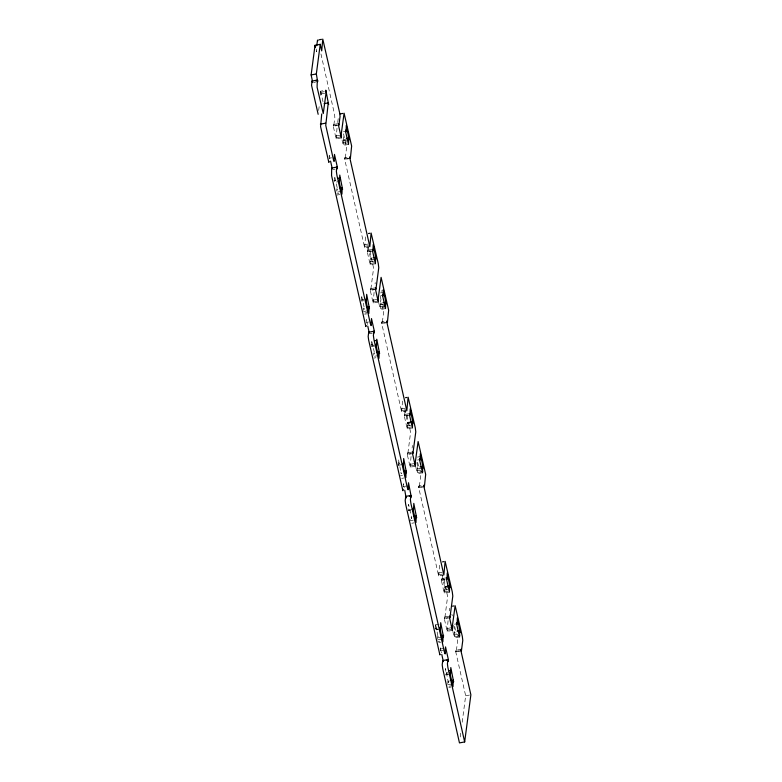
<?xml version="1.0" encoding="UTF-8"?>
<svg xmlns="http://www.w3.org/2000/svg" width="782" height="782" viewBox="0 0 782 782"><rect width="100%" height="100%" fill="white"/><g stroke="black" fill="none" stroke-linecap="round" stroke-linejoin="round"><path stroke-width="0.59" stroke-dasharray="3.91 2.93" d="M320.571 92.882L320.62 91.181L325.82 90.213M318.655 110.497L319.496 104.153M320.659 95.277L320.62 93.087M329.124 156.41L329.261 155.364L330.375 160.29M341.333 137.906L336.123 138.873L333.171 125.736L333.327 124.543L338.528 123.576M329.418 158.638L329.408 157.896M338.899 125.218L333.689 126.185L334.852 117.32L334.52 114.25L320.581 52.296M336.123 138.873L337.159 126.557M337.697 122.491L338.235 118.424M336.68 191.091L336.993 188.697L337.365 190.339L337.521 189.146L334.559 176.018L334.305 182.431L339.505 181.463M348.489 144.426L343.278 145.403L343.542 138.981L343.914 140.623L348.078 139.851M343.914 140.623L343.083 135.051M369.818 246.613L364.617 247.581L344.627 158.932L344.784 157.739L349.994 156.762M350.365 158.404L345.155 159.381L346.534 147.925L343.21 132.148M364.617 247.581L365.614 235.529M375.389 263.73L370.179 264.697L367.217 251.56L367.374 250.367L372.584 249.399M372.955 251.042L367.745 252.009L367.843 246.789M363.581 310.386L363.894 308L364.265 309.643L364.422 308.45L361.46 295.313L361.196 301.725L363.278 301.344M370.179 264.697L370.433 258.285L372.515 257.894M374.969 259.145L370.805 259.927L367.999 245.597M366.142 320.581L366.279 319.545L366.465 320.356M378.351 302.077L373.141 303.045L370.179 289.907L370.336 288.714L375.546 287.747M375.917 289.389L370.707 290.357L373.581 268.226L369.436 248.51M373.141 303.045L374.353 289.369M375.067 283.954L375.252 282.595M371.47 345.409L371.577 340.19L374.539 353.317L374.382 354.51L374.011 352.868L373.698 355.263M385.506 308.607L380.296 309.574L380.551 303.162L383.679 302.575M385.086 304.022L380.922 304.794L380.345 300.317M406.836 410.785L401.625 411.752L381.645 323.103L381.802 321.91L387.002 320.933M387.373 322.575L382.173 323.553L383.571 312.741L382.584 306.788M401.625 411.752L402.72 399.035M412.397 427.901L407.197 428.868L404.235 415.741L404.392 414.538L409.592 413.57M398.214 465.896L398.468 459.484L401.274 473.814L400.902 472.172M409.964 415.213L404.763 416.18L404.861 410.961M407.197 428.868L407.451 422.456L410.579 421.869M409.905 423.707L407.823 424.098L405.017 409.768M415.359 466.248L410.159 467.216L407.197 454.078L407.354 452.886L412.564 451.918M403.473 486.834L403.297 483.716L404.216 487.812M412.925 453.56L407.725 454.528L410.589 432.397L406.454 412.681M410.159 467.216L411.195 454.899M412.085 448.125L412.437 445.417M422.515 472.778L417.314 473.745L417.568 467.333L420.696 466.746M422.104 468.193L417.94 468.975L416.865 462.309M443.853 574.956L438.643 575.923L418.653 487.274L418.81 486.081L424.02 485.114M424.391 486.756L419.181 487.724L420.579 477.059L420.051 473.002M438.643 575.923L439.728 563.206M435.388 628.875L435.486 623.655L438.291 637.985L442.456 637.213M449.415 592.072L444.205 593.039L441.243 579.912L441.4 578.719L446.61 577.742M444.899 579.775L441.771 580.352L442.241 576.774M437.607 638.728L437.92 636.343L438.291 637.985M444.205 593.039L444.469 586.627L447.587 586.05M449.005 587.497L444.831 588.269L442.035 573.939M440.481 651.005L440.305 647.887L441.419 652.814M452.377 630.419L447.167 631.387L444.215 618.249L444.372 617.057L449.572 616.089M449.943 617.731L444.733 618.699L447.607 596.568L443.472 576.852M447.167 631.387L448.203 619.07M449.279 610.938L449.63 608.23M447.724 683.605L448.037 681.22L451.165 680.633M459.533 636.949L454.322 637.917L454.586 631.504L457.705 630.918M462.172 722.285L465.661 695.775L455.671 651.445L455.828 650.253L461.038 649.285M461.409 650.927L456.199 651.895L457.597 641.23L457.069 637.174M460.236 737.006L460.881 732.099M313.494 82.491L315.576 82.1M320.464 92.374L325.664 91.406M320.825 94.016L326.035 93.048M333.171 125.736L338.371 124.768M343.445 131.689L345.527 131.298M335.918 136.039L341.118 135.071M336.289 137.681L341.49 136.713M344.07 139.431L346.152 139.049M343.063 142.568L348.273 141.591M343.435 144.211L346.563 143.624M329.476 158.199L331.558 157.817M344.627 158.932L349.837 157.954M333.112 169.499L335.195 169.117M333.934 180.789L336.016 180.398M337.56 192.089L341.734 191.307M336.895 193.926L338.977 193.535M336.739 195.119L339.857 194.532M364.402 244.746L369.612 243.779M364.774 246.389L369.974 245.421M367.217 251.56L372.428 250.592M369.964 261.862L375.174 260.895M370.336 263.505L375.546 262.537M370.179 289.907L375.389 288.939M381.088 291.08L383.17 290.699M380.414 292.918L383.542 292.341M380.463 295.86L382.545 295.469M361.87 299.897L363.953 299.506M361.714 301.09L363.796 300.699M372.926 300.21L378.136 299.242M373.297 301.852L378.508 300.884M380.081 306.74L383.209 306.153M363.425 311.578L367.589 310.806M380.453 308.382L384.617 307.6M364.832 313.025L368.996 312.253M364.676 314.217L366.758 313.836M366.494 322.38L368.576 321.988M381.645 323.103L386.846 322.135M370.13 333.67L372.212 333.288M370.942 344.96L373.034 344.569M371.831 345.957L373.913 345.576M371.313 346.602L376.523 345.634M374.578 356.26L378.742 355.478M373.904 358.097L375.986 357.706M401.42 408.918L406.62 407.95M401.782 410.56L406.992 409.592M404.235 415.741L409.436 414.763M407.979 422.906L412.143 422.124M406.982 426.034L412.182 425.066M407.354 427.676L412.554 426.708M407.197 454.078L412.407 453.11M417.432 457.089L420.55 456.512M417.471 460.031L419.553 459.64M397.843 464.254L399.925 463.873M398.732 465.261L402.896 464.479M409.944 464.381L415.154 463.413M410.315 466.023L415.525 465.055M417.099 470.911L421.263 470.129M400.433 475.749L402.515 475.358M417.471 472.553L420.589 471.966M401.694 478.389L403.776 478.007M403.512 486.551L407.676 485.769M418.653 487.274L423.864 486.306M408.849 510.128L413.013 509.356M410.413 510.382L408.331 510.773L408.585 504.361L411.547 517.489L411.391 518.681L411.019 517.049L410.55 520.626L415.76 519.659M411.811 523.266L413.893 522.875M438.428 573.089L443.638 572.121M438.8 574.731L444.01 573.763M441.243 579.912L446.454 578.934M444.997 587.077L447.079 586.686M443.99 590.205L449.2 589.237M444.362 591.847L449.572 590.879M444.215 618.249L449.415 617.281M435.33 624.847L439.494 624.075M454.489 624.202L456.571 623.811M434.86 628.425L436.942 628.044M435.74 629.432L437.822 629.041M436.268 629.881L440.432 629.099M446.962 628.552L452.162 627.584M447.333 630.194L452.534 629.227M454.107 635.082L458.281 634.31M437.451 639.92L441.615 639.148M454.479 636.724L457.607 636.137M437.822 641.563L439.904 641.172M438.702 642.56L440.784 642.178M440.149 649.08L444.323 648.298M440.52 650.722L444.684 649.94M455.671 651.445L460.881 650.477M446.014 673.107L448.096 672.725M445.857 674.299L447.939 673.918M445.349 674.944L449.513 674.172M447.568 684.797L451.732 684.015M448.976 686.244L453.14 685.472M448.819 687.437L450.901 687.046M465.661 695.775L470.872 694.797M380.218 296.319L382.183 305.048M417.627 462.24L419.201 469.22M451.888 614.202L452.279 615.942M454.645 626.411L456.219 633.391M453.628 625.385L454.958 633.146L454.586 631.504M370.433 258.285L370.805 259.927M380.551 303.162L380.922 304.794M407.451 422.456L407.823 424.098M417.568 467.333L417.94 468.975M444.469 586.627L444.831 588.269M367.374 250.367L367.745 252.009M404.392 414.538L404.763 416.18M441.4 578.719L441.771 580.352M342.047 139.929L343.278 145.403M378.811 303.005L380.296 309.574M415.829 467.177L417.314 473.745M452.846 631.348L454.322 637.917M344.784 157.739L345.155 159.381M381.802 321.91L382.173 323.553M418.81 486.081L419.181 487.724M455.828 650.253L456.199 651.895M316.299 49.031L316.514 51.866L315.86 48.992M333.327 124.543L333.689 126.185M370.336 288.714L370.707 290.357M407.354 452.886L407.725 454.528M444.372 617.057L444.733 618.699M320.62 91.181L323.396 103.488M445.818 671.367L445.603 668.532L448.409 682.862L448.037 681.22M366.65 321.177L367.393 324.462"/><path stroke-width="1.17" d="M321.715 114.006L320.581 126.635L328.841 162.392L329.066 161.356M324.09 103.674L328.254 102.892L325.742 125.316L333.552 160.242L334.09 161.415L334.471 154.396L337.433 167.534L337.277 168.726L336.905 167.084L331.695 168.052L331.558 175.559L365.859 326.563L366.074 325.527M312.585 81.719L311.128 74.925L315.029 45.297L320.239 44.33L321.715 50.889L322.771 39.1L339.671 112.94L340.053 116.469L338.899 125.218L338.528 123.576L338.371 124.768L341.333 137.906L341.118 135.071L344.09 113.185L351.646 146.058L350.365 158.404L349.994 156.762L349.837 157.954L369.818 246.613L371.108 233.026L378.253 263.534L378.771 267.718L375.917 289.389L375.546 287.747L375.389 288.939L378.351 302.077L378.136 299.242L381.098 277.356L388.654 310.239L387.373 322.575L387.002 320.933L386.846 322.135L406.836 410.785L408.116 397.197L415.262 427.705L415.78 431.889L412.925 453.56L412.564 451.918L412.407 453.11L415.359 466.248L415.154 463.413L418.116 441.527L425.672 474.41L424.391 486.756L424.02 485.114L423.864 486.306L443.853 574.956L445.134 561.368L452.279 591.876L452.798 596.06L449.943 617.731L449.572 616.089L449.415 617.281L452.377 630.419L452.162 627.584L455.124 605.698L462.338 636.528L462.788 640.38L461.409 650.927L461.038 649.285L460.881 650.477L470.872 694.797L464.664 741.932L459.464 742.9L442.739 668.727L442.201 664.817L442.739 660.565L447.949 659.597L448.321 661.24L448.477 660.047L445.515 646.909L445.134 653.928L444.313 651.641L410.931 503.579L410.394 499.678L410.931 495.426L405.731 496.394L405.193 500.646L405.721 504.546L439.885 654.905L440.051 654.27M320.239 44.33L316.339 73.958L317.658 81.719L317.287 80.077L312.086 81.045L311.539 85.297L318.157 114.299M316.73 45.747L317.521 40.078L317.912 40.762M317.287 80.077L317.091 87.232L323.259 113.537L326.035 93.048L325.82 90.213L328.626 104.534L328.254 102.892M336.905 167.084L336.368 171.336L336.905 175.236L370.277 323.289L371.108 325.586L371.489 318.567L374.451 331.705L374.295 332.897L373.923 331.255L368.713 332.223L368.175 336.475L368.645 340.062L402.877 490.734L403.141 489.327M342.203 187.729L342.575 189.371L339.769 175.051L339.505 181.463L339.134 179.821L338.977 181.013L341.939 194.141L342.203 187.729L340.121 188.12M348.743 138.013L348.489 144.426L345.527 131.298L345.683 130.105L346.055 131.747L346.309 125.335L349.114 139.655L348.743 138.013L346.661 138.404M369.094 307.033L368.84 313.445L365.878 300.308L366.035 299.115L366.406 300.757L366.66 294.345L369.466 308.675L369.094 307.033L367.012 307.414M375.643 257.317L375.389 263.73L372.428 250.592L372.584 249.399L372.955 251.042L373.21 244.629L376.015 258.959L375.643 257.317L373.561 257.698M369.231 332.751L367.765 326.104M373.923 331.255L373.385 335.507L373.982 339.711L407.363 487.753L408.116 489.757L408.497 482.738L411.303 497.069L410.931 495.426M379.211 351.9L378.957 358.312L375.995 345.185L376.152 343.992L376.523 345.634L376.777 339.222L379.583 353.542L379.211 351.9L377.129 352.291M385.761 302.184L386.132 303.827L383.327 289.506L383.072 295.919L382.701 294.276L382.545 295.469L385.506 308.607L385.761 302.184L383.679 302.575M406.112 471.204L405.858 477.616L402.896 464.479L403.053 463.286L403.424 464.928L403.678 458.516L406.484 472.846L406.112 471.204L404.03 471.585M412.661 421.488L412.397 427.901L409.436 414.763L409.592 413.57L409.964 415.213L410.227 408.8L413.023 423.13L412.661 421.488L410.579 421.869M416.229 516.071L415.975 522.493L413.013 509.356L413.17 508.163L413.541 509.805L413.795 503.393L416.601 517.713L416.229 516.071L414.147 516.462M422.779 466.355L422.515 472.778L419.553 459.64L419.709 458.447L420.081 460.09L420.345 453.677L423.15 467.998L422.779 466.355L420.696 466.746M443.13 635.375L442.866 641.787L439.904 628.65L440.061 627.457L440.432 629.099L440.696 622.687L443.502 637.017L443.13 635.375L441.048 635.756M449.67 585.659L449.415 592.072L446.454 578.934L446.61 577.742L446.981 579.384L447.236 572.971L450.041 587.302L449.67 585.659L447.587 586.05M443.247 661.171L441.791 654.446M447.949 659.597L447.412 663.85L447.881 667.437L464.664 741.932M453.247 680.242L453.619 681.884L450.813 667.564L450.549 673.976L450.178 672.334L450.021 673.527L452.983 686.664L453.247 680.242L451.165 680.633M459.787 630.527L459.533 636.949L456.571 623.811L456.727 622.619L457.099 624.261L457.353 617.848L460.158 632.169L459.787 630.527L457.705 630.918M318.861 39.823L321.461 39.344M311.128 74.925L316.339 73.958M315.733 80.908L317.815 80.526M340.18 113.908L342.78 113.429M320.376 124.142L325.586 123.175M347.188 138.854L349.271 138.463M337.892 178.267L339.984 177.885M368.498 233.515L369.808 233.271M384.206 303.025L386.288 302.634M383.209 306.153L385.291 305.772M374.539 340.796L376.621 340.414M405.516 397.686L406.816 397.442M421.224 467.196L423.306 466.805M420.589 471.966L422.671 471.585M409.377 496.267L411.459 495.876M442.534 561.857L443.834 561.613M452.524 606.187L453.824 605.942M458.232 631.367L460.315 630.976M441.576 636.206L443.658 635.825M457.607 636.137L459.689 635.756M446.395 660.438L448.477 660.047M448.936 670.78L451.028 670.399M315.029 45.297L315.488 47.35M330.561 161.112L332.223 168.501M404.773 490.275L406.102 498.036L405.731 496.394M312.086 81.045L312.409 82.481M331.695 168.052L331.959 169.186M368.713 332.223L368.967 333.357M442.739 660.565L442.993 661.699"/></g></svg>
